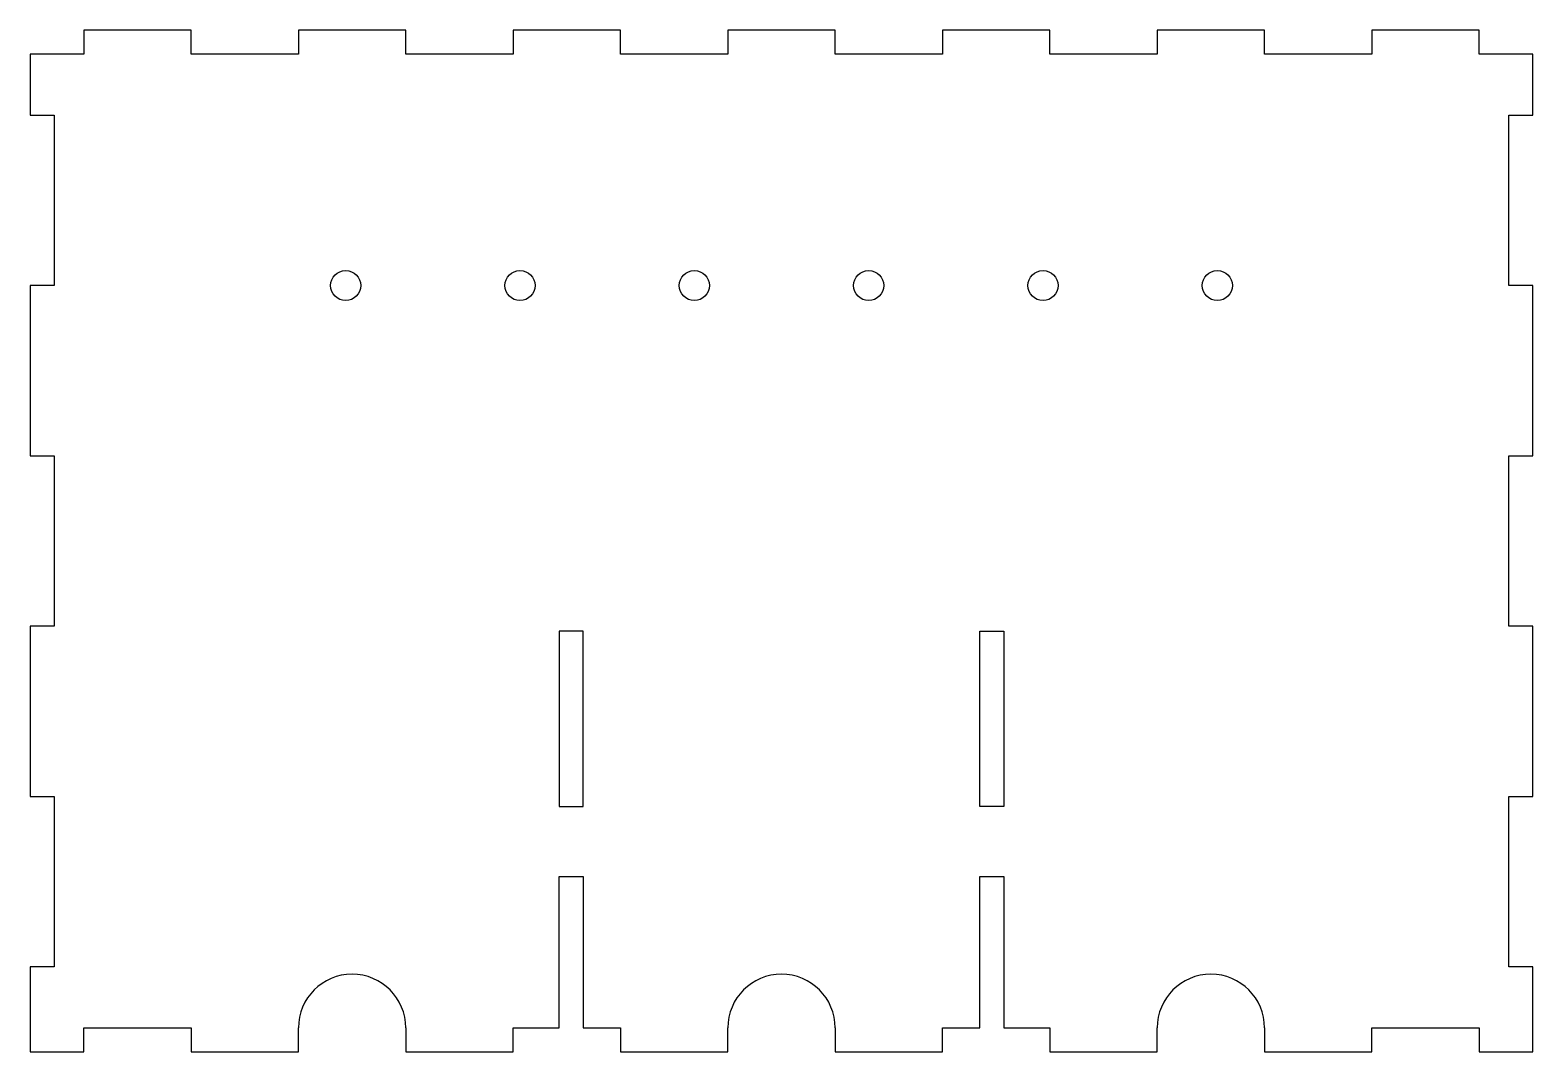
# Model space of a CAD drawing. Header units: millimetres. Extents: x -125 to 125, y 0 to 170.
import ezdxf

# ---------------------------------------------------------------- set-up
doc = ezdxf.new("R2010")
doc.units = ezdxf.units.MM
doc.layers.get('0').update_dxf_attribs({"linetype": 'CONTINUOUS'})

msp = doc.modelspace()

# ---------------------------------------------------------------- linework, layer by layer
for p, q in [((-98.21, 170), (-116.07, 170)), ((-116.07, 170), (-116.07, 166)), ((-98.21, 166), (-98.21, 170)), ((-62.5, 170), (-80.36, 170)), ((-80.36, 170), (-80.36, 166)), ((-62.5, 166), (-62.5, 170)), ((-26.79, 170), (-44.64, 170)), ((-44.64, 170), (-44.64, 166)), ((-26.79, 166), (-26.79, 170)), ((8.93, 170), (-8.93, 170)), ((-8.93, 170), (-8.93, 166)), ((8.93, 166), (8.93, 170)), ((44.64, 170), (26.79, 170)), ((26.79, 170), (26.79, 166)), ((44.64, 166), (44.64, 170)), ((80.36, 170), (62.5, 170)), ((62.5, 170), (62.5, 166)), ((80.36, 166), (80.36, 170)), ((116.07, 170), (98.21, 170)), ((98.21, 170), (98.21, 166)), ((116.07, 166), (116.07, 170)), ((-125, 166), (-125, 155.83)), ((-116.07, 166), (-125, 166)), ((-80.36, 166), (-98.21, 166)), ((-44.64, 166), (-62.5, 166)), ((-8.93, 166), (-26.79, 166)), ((26.79, 166), (8.93, 166)), ((62.5, 166), (44.64, 166)), ((98.21, 166), (80.36, 166)), ((125, 166), (116.07, 166)), ((125, 155.83), (125, 166)), ((-125, 155.83), (-121, 155.83)), ((-121, 155.83), (-121, 127.5)), ((121, 127.5), (121, 155.83)), ((121, 155.83), (125, 155.83)), ((-121, 127.5), (-125, 127.5)), ((125, 127.5), (121, 127.5)), ((-125, 127.5), (-125, 99.17)), ((125, 99.17), (125, 127.5)), ((-125, 99.17), (-121, 99.17)), ((-121, 99.17), (-121, 70.83)), ((121, 70.83), (121, 99.17)), ((121, 99.17), (125, 99.17)), ((-121, 70.83), (-125, 70.83)), ((-125, 70.83), (-125, 42.5)), ((33, 40.83), (33, 70)), ((33, 70), (37, 70)), ((37, 70), (37, 40.83)), ((125, 70.83), (121, 70.83)), ((125, 42.5), (125, 70.83)), ((-125, 42.5), (-121, 42.5)), ((-121, 42.5), (-121, 14.17)), ((37, 40.83), (33, 40.83)), ((121, 14.17), (121, 42.5)), ((121, 42.5), (125, 42.5)), ((-37, 29.17), (-33, 29.17)), ((-37, 4), (-37, 29.17)), ((-33, 29.17), (-33, 4)), ((33, 29.17), (37, 29.17)), ((33, 4), (33, 29.17)), ((37, 29.17), (37, 4)), ((-121, 14.17), (-125, 14.17)), ((-125, 14.17), (-125, 0)), ((125, 14.17), (121, 14.17)), ((125, 0), (125, 14.17)), ((-116.07, 0), (-116.07, 4)), ((-116.07, 4), (-98.21, 4)), ((-98.21, 4), (-98.21, 0)), ((-80.36, 0), (-80.36, 4)), ((-62.5, 4), (-62.5, 0)), ((-44.64, 0), (-44.64, 4)), ((-44.64, 4), (-37, 4)), ((-33, 4), (-26.79, 4)), ((-26.79, 4), (-26.79, 0)), ((-8.93, 0), (-8.93, 4)), ((8.93, 4), (8.93, 0)), ((26.79, 4), (33, 4)), ((26.79, 0), (26.79, 4)), ((37, 4), (44.64, 4)), ((44.64, 4), (44.64, 0)), ((62.5, 0), (62.5, 4)), ((80.36, 4), (80.36, 0)), ((98.21, 0), (98.21, 4)), ((98.21, 4), (116.07, 4)), ((116.07, 4), (116.07, 0)), ((-125, 0), (-116.07, 0)), ((-98.21, 0), (-80.36, 0)), ((-62.5, 0), (-44.64, 0)), ((-26.79, 0), (-8.93, 0)), ((8.93, 0), (26.79, 0)), ((44.64, 0), (62.5, 0)), ((80.36, 0), (98.21, 0)), ((116.07, 0), (125, 0))]:
    msp.add_line(p, q)
msp.add_lwpolyline([(-37, 40.83), (-33, 40.83), (-33, 70), (-37, 70)], close=True)
for centre in [(-72.5, 127.5), (-43.5, 127.5), (-14.5, 127.5), (14.5, 127.5), (43.5, 127.5), (72.5, 127.5)]:
    msp.add_circle(centre, 2.5)
for centre in [(-71.43, 4), (0, 4), (71.43, 4)]:
    msp.add_arc(centre, 8.93, 0, 180)

doc.saveas('drawing.dxf')
